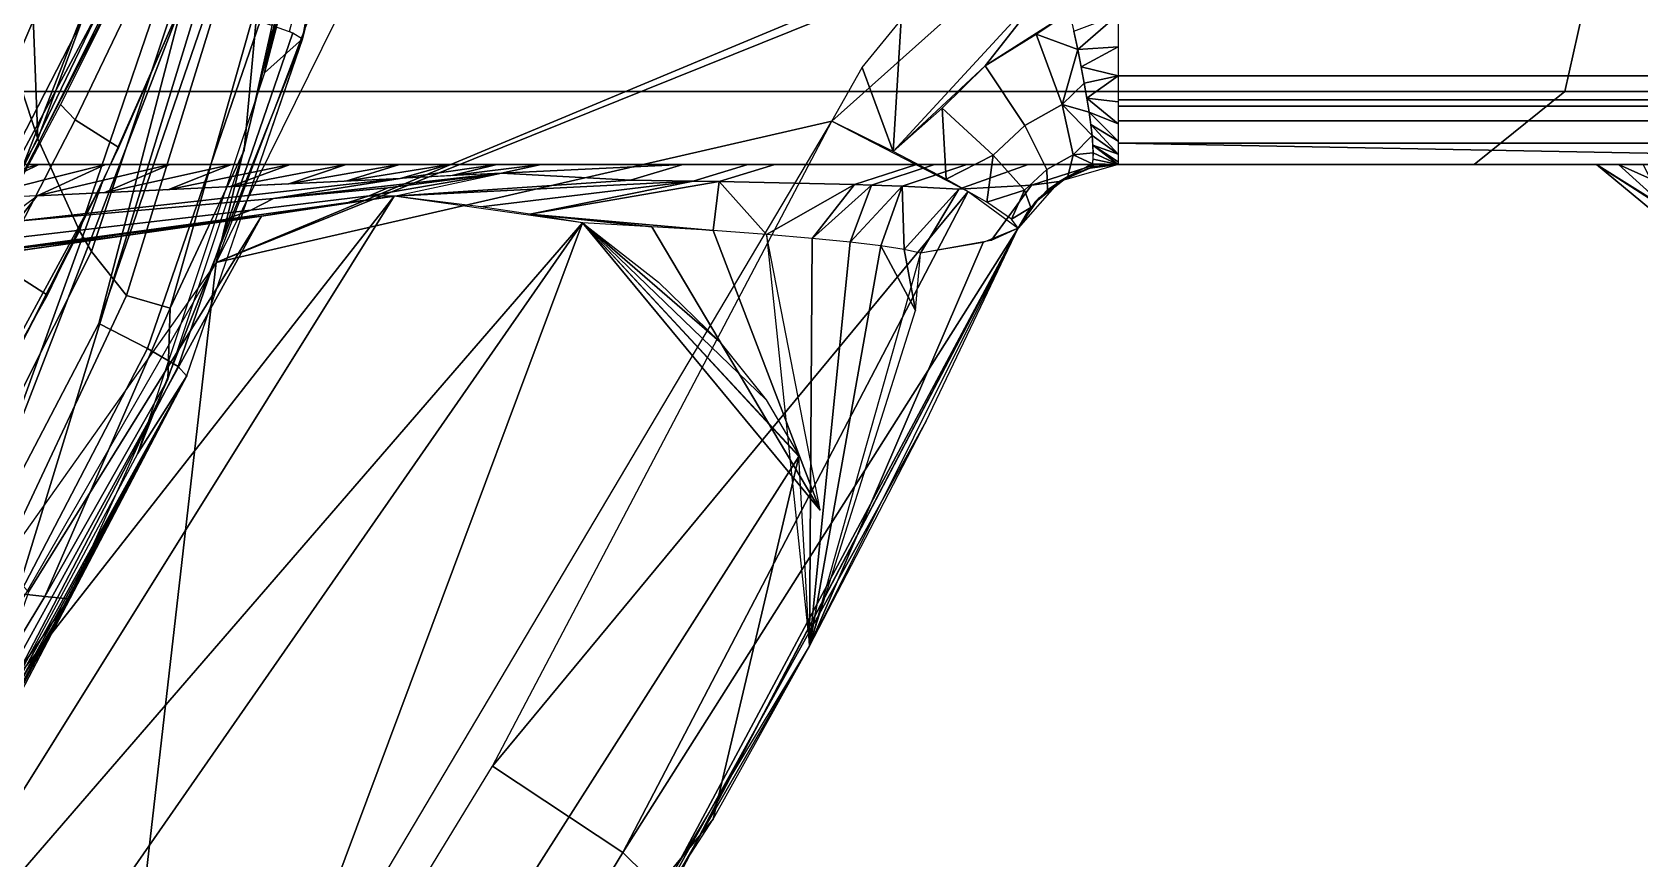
# Model space of a CAD drawing. Extents: x -48 to 59, y -19 to 0.
# Drawn here: x 46.213 to 50.604, y -5.844 to -3.586 of the extents above; entities that cross this region are included whole.
import ezdxf

# ---------------------------------------------------------------- set-up
doc = ezdxf.new("R2010")
doc.units = 0
doc.header["$MEASUREMENT"] = 0
doc.layers.add('IGES LEVEL 0', color=7, linetype='CONTINUOUS')

msp = doc.modelspace()

# ---------------------------------------------------------------- linework, layer by layer
at = {"layer": 'IGES LEVEL 0'}
for points in [[(47.757, 0.0531, 0.2052), (47.757, 0.0531, 0.2052), (45.5914, -5.0136, -0.0258), (46.1458, -4.0583, 0.0738)], [(46.1451, -5.2071, -0.5108), (46.1451, -5.2071, -0.5108), (45.5914, -5.0136, -0.0258), (47.757, 0.0531, 0.2052)], [(47.757, 0.0531, 0.2052), (47.757, 0.0531, 0.2052), (46.7157, -4.2149, -0.4111), (46.1451, -5.2071, -0.5108)], [(47.757, 0.0531, 0.2052), (47.757, 0.0531, 0.2052), (46.1458, -4.0583, 0.0738), (46.6374, -3.0728, 0.1632)], [(47.757, 0.0531, 0.2052), (47.757, 0.0531, 0.2052), (47.2205, -3.1918, -0.3217), (46.7157, -4.2149, -0.4111)], [(48.9858, -3.2658, 0), (48.9858, -3.2658, 0), (48.3342, 0.0531, -0.1203), (46.7157, -4.2149, -0.4111)], [(46.8767, -2.5274, 0.9666), (46.8767, -2.5274, 0.9666), (45.6315, -4.9496, 0.971), (46.0813, -4.1768, 1.0544)], [(45.6315, -4.9496, 0.971), (45.6315, -4.9496, 0.971), (46.8767, -2.5274, 0.9666), (45.6345, -4.9447, 0.7609)], [(46.8767, -2.5274, 0.9666), (46.8767, -2.5274, 0.9666), (46.8767, -2.5274, 0.7609), (45.6345, -4.9447, 0.7609)], [(45.6345, -4.9447, 0.5552), (45.6345, -4.9447, 0.7609), (46.8767, -2.5274, 0.7609), (46.8767, -2.5274, 0.5552)], [(45.6345, -4.9447, 0.3496), (45.6345, -4.9447, 0.5552), (46.8767, -2.5274, 0.5552), (46.8767, -2.5274, 0.3496)], [(46.6374, -3.0728, 0.1632), (46.6374, -3.0728, 0.1632), (45.6345, -4.9447, 0.3496), (46.8767, -2.5274, 0.3496)], [(46.177, -2.5188, 11.7061), (46.177, -2.5188, 11.7061), (46.071, -3.3969, 11.1121), (46.2291, -3.8774, 9.8748)], [(46.8767, -2.5274, 0.9666), (46.8767, -2.5274, 0.9666), (46.0813, -4.1768, 1.0544), (46.4901, -3.3843, 1.1603)], [(46.177, -2.5188, 11.7061), (46.177, -2.5188, 11.7061), (46.2291, -3.8774, 9.8748), (46.5531, -3.0067, 9.5575)], [(46.8477, -3.6966, 5.4416), (46.8477, -3.6966, 5.4416), (47.1337, -2.5972, 1.9729), (47.112, -2.5999, 2.9727)], [(46.8477, -3.6966, 5.4416), (46.8477, -3.6966, 5.4416), (46.952, -3.6036, 1.9894), (47.1337, -2.5972, 1.9729)], [(46.8477, -3.6966, 5.4416), (46.8477, -3.6966, 5.4416), (47.112, -2.5999, 2.9727), (47.0705, -2.605, 4.2594)], [(47.0705, -2.605, 4.2594), (47.0705, -2.605, 4.2594), (47.0131, -2.6116, 5.5456), (46.8477, -3.6966, 5.4416)], [(46.2291, -3.8774, 9.8748), (46.3422, -4.128, 8.9273), (46.6416, -3.2511, 8.6931), (46.5531, -3.0067, 9.5575)], [(45.6345, -4.9447, 0.3496), (45.6345, -4.9447, 0.3496), (46.6374, -3.0728, 0.1632), (46.1458, -4.0583, 0.0738)], [(47.0511, -3.0761, 1.8503), (47.0511, -3.0761, 1.8503), (46.952, -3.6036, 1.9894), (46.9159, -3.5837, 1.7633)], [(47.0511, -3.0761, 1.8503), (47.0511, -3.0761, 1.8503), (47.0121, -3.3544, 1.9982), (46.952, -3.6036, 1.9894)], [(50.5062, -3.271, 21.446), (46.2047, -3.271, 23.2263), (46.1518, -3.7479, 23.0224), (50.3995, -3.7479, 21.2643)], [(46.3422, -4.128, 8.9273), (46.3752, -4.1852, 8.6389), (46.6672, -3.3084, 8.4302), (46.6416, -3.2511, 8.6931)], [(46.7157, -4.2149, -0.4111), (46.7157, -4.2149, -0.4111), (48.9899, -3.2986, 0.0008), (48.9858, -3.2658, 0)], [(46.8302, -3.4918, 6.5594), (46.8302, -3.4918, 6.5594), (46.7925, -3.9093, 5.4199), (46.936, -3.2662, 5.4841)], [(51.0075, -3.271, 21.1399), (50.5062, -3.271, 21.446), (50.3995, -3.7479, 21.2643), (50.8947, -3.7479, 20.9621)], [(46.3752, -4.1852, 8.6389), (46.4711, -4.3052, 7.7649), (46.7406, -3.4346, 7.6337), (46.6672, -3.3084, 8.4302)], [(46.7157, -4.2149, -0.4111), (46.7157, -4.2149, -0.4111), (48.3969, -3.829, -0.1088), (48.9899, -3.2986, 0.0008)], [(45.5877, -4.1703, 11.4842), (45.7834, -4.6764, 10.1523), (46.2291, -3.8774, 9.8748), (46.071, -3.3969, 11.1121)], [(46.3303, -3.825, 1.2746), (46.5224, -3.4248, 1.3196), (46.4901, -3.3843, 1.1603), (46.2909, -3.783, 1.1036)], [(46.45, -3.9005, 1.3829), (46.6272, -3.4925, 1.4283), (46.5224, -3.4248, 1.3196), (46.3303, -3.825, 1.2746)], [(48.565, -3.9113, -0.05), (48.565, -3.9113, -0.05), (49.0199, -3.417, 0.0175), (48.8161, -3.6772, 0.0177)], [(48.565, -3.9113, -0.05), (48.565, -3.9113, -0.05), (48.5866, -3.5522, -0.0739), (49.0199, -3.417, 0.0175)], [(48.8161, -3.6772, 0.0177), (48.8161, -3.6772, 0.0177), (49.0199, -3.417, 0.0175), (49.0468, -3.5313, 0.0551)], [(46.4711, -4.3052, 7.7649), (46.59, -4.3399, 6.5852), (46.8302, -3.4918, 6.5594), (46.7406, -3.4346, 7.6337)], [(53.803, -3.4608, 0.0335), (49.179, -3.4608, 0.0335), (49.179, -3.7048, 0.1705), (53.803, -3.7048, 0.1705)], [(45.9687, -5.1982, 1.3428), (45.9687, -5.1982, 1.3428), (46.4017, -4.0043, 1.3721), (46.6272, -3.4925, 1.4283)], [(46.6272, -3.4925, 1.4283), (46.6272, -3.4925, 1.4283), (46.3953, -4.3819, 1.4169), (45.9687, -5.1982, 1.3428)], [(46.3953, -4.3819, 1.4169), (46.3953, -4.3819, 1.4169), (46.6272, -3.4925, 1.4283), (46.6947, -3.5121, 1.4695)], [(46.8358, -3.5556, 1.6097), (46.5284, -4.4497, 1.5561), (46.3953, -4.3819, 1.4169), (46.6947, -3.5121, 1.4695)], [(46.7925, -3.9093, 5.4199), (46.7925, -3.9093, 5.4199), (46.8302, -3.4918, 6.5594), (46.59, -4.3399, 6.5852)], [(46.9252, -3.5874, 1.7916), (46.6117, -4.4993, 1.7376), (46.5284, -4.4497, 1.5561), (46.8358, -3.5556, 1.6097)], [(48.565, -3.9113, -0.05), (48.565, -3.9113, -0.05), (48.4803, -3.6824, -0.0935), (48.5866, -3.5522, -0.0739)], [(49.0468, -3.5313, 0.0551), (49.0468, -3.5313, 0.0551), (48.9557, -3.5908, 0.0458), (48.8161, -3.6772, 0.0177)], [(48.9557, -3.5908, 0.0458), (48.9557, -3.5908, 0.0458), (49.0468, -3.5313, 0.0551), (49.0689, -3.6331, 0.1099)], [(49.179, -3.5377, 0.0633), (49.179, -3.5377, 0.0633), (49.0689, -3.6331, 0.1099), (49.0583, -3.5832, 0.0803)], [(49.0689, -3.6331, 0.1099), (49.0689, -3.6331, 0.1099), (49.179, -3.5377, 0.0633), (49.179, -3.6254, 0.1111)], [(46.952, -3.6036, 1.9894), (46.6351, -4.5243, 1.9354), (46.6117, -4.4993, 1.7376), (46.9252, -3.5874, 1.7916)], [(49.0264, -3.7828, 0.1977), (48.9245, -3.8408, 0.1707), (48.8161, -3.6772, 0.0177), (48.9557, -3.5908, 0.0458)], [(49.0689, -3.6331, 0.1099), (49.0689, -3.6331, 0.1099), (49.0264, -3.7828, 0.1977), (48.9557, -3.5908, 0.0458)], [(46.5007, -4.7372, 5.3312), (46.5007, -4.7372, 5.3312), (46.6355, -4.5244, 1.9355), (46.952, -3.6036, 1.9894)], [(46.952, -3.6036, 1.9894), (46.952, -3.6036, 1.9894), (46.8477, -3.6966, 5.4416), (46.5007, -4.7372, 5.3312)], [(49.0264, -3.7828, 0.1977), (49.0264, -3.7828, 0.1977), (49.0689, -3.6331, 0.1099), (49.0868, -3.725, 0.1812)], [(49.179, -3.6254, 0.1111), (49.179, -3.6254, 0.1111), (49.0784, -3.6806, 0.1437), (49.0689, -3.6331, 0.1099)], [(49.0784, -3.6806, 0.1437), (49.0784, -3.6806, 0.1437), (49.179, -3.6254, 0.1111), (49.179, -3.7053, 0.171)], [(48.565, -3.9113, -0.05), (48.565, -3.9113, -0.05), (48.3969, -3.829, -0.1088), (48.4803, -3.6824, -0.0935)], [(48.565, -3.9113, -0.05), (48.565, -3.9113, -0.05), (48.8161, -3.6772, 0.0177), (48.6984, -3.7937, -0.0058)], [(48.9245, -3.8408, 0.1707), (48.8377, -3.922, 0.1479), (48.6984, -3.7937, -0.0058), (48.8161, -3.6772, 0.0177)], [(49.179, -3.7053, 0.171), (49.179, -3.7053, 0.171), (49.0868, -3.725, 0.1812), (49.0784, -3.6806, 0.1437)], [(49.0264, -3.7828, 0.1977), (49.0264, -3.7828, 0.1977), (49.0868, -3.725, 0.1812), (49.0999, -3.8038, 0.267)], [(49.179, -3.7053, 0.171), (49.179, -3.7053, 0.171), (49.0939, -3.7661, 0.2224), (49.0868, -3.725, 0.1812)], [(49.0939, -3.7661, 0.2224), (49.0939, -3.7661, 0.2224), (49.179, -3.7053, 0.171), (49.179, -3.776, 0.2416)], [(53.803, -3.7048, 0.1705), (49.179, -3.7048, 0.1705), (49.179, -3.7705, 0.2353), (53.803, -3.7705, 0.2353)], [(50.3995, -3.7479, 21.2643), (46.1518, -3.7479, 23.0224), (46.0288, -3.9469, 22.5492), (50.1521, -3.9469, 20.8427)], [(49.179, -3.8358, 0.3216), (49.179, -3.8358, 0.3216), (49.0999, -3.8038, 0.267), (49.0939, -3.7661, 0.2224)], [(49.0939, -3.7661, 0.2224), (49.0939, -3.7661, 0.2224), (49.179, -3.776, 0.2416), (49.179, -3.8358, 0.3216)], [(53.803, -3.7705, 0.2353), (49.179, -3.7705, 0.2353), (49.179, -3.788, 0.2559), (53.803, -3.788, 0.2559)], [(50.8947, -3.7479, 20.9621), (50.3995, -3.7479, 21.2643), (50.1521, -3.9469, 20.8427), (50.6327, -3.9469, 20.5493)], [(46.1253, -4.2213, 1.235), (46.3303, -3.825, 1.2746), (46.2909, -3.783, 1.1036), (46.0813, -4.177, 1.0559)], [(48.6984, -3.7937, -0.0058), (48.6984, -3.7937, -0.0058), (48.71, -3.9871, 0.0582), (48.565, -3.9113, -0.05)], [(48.71, -3.9871, 0.0582), (48.71, -3.9871, 0.0582), (48.6984, -3.7937, -0.0058), (48.8377, -3.922, 0.1479)], [(49.0568, -3.921, 0.4173), (48.9849, -3.961, 0.3874), (48.9245, -3.8408, 0.1707), (49.0264, -3.7828, 0.1977)], [(49.0264, -3.7828, 0.1977), (49.0264, -3.7828, 0.1977), (49.0999, -3.8038, 0.267), (49.1082, -3.868, 0.3647)], [(49.1082, -3.868, 0.3647), (49.1082, -3.868, 0.3647), (49.0568, -3.921, 0.4173), (49.0264, -3.7828, 0.1977)], [(49.179, -3.8837, 0.4092), (49.179, -3.8837, 0.4092), (49.1047, -3.8379, 0.3146), (49.0999, -3.8038, 0.267)], [(49.0999, -3.8038, 0.267), (49.0999, -3.8038, 0.267), (49.179, -3.8358, 0.3216), (49.179, -3.8837, 0.4092)], [(53.803, -3.788, 0.2559), (49.179, -3.788, 0.2559), (49.179, -3.8275, 0.309), (53.803, -3.8275, 0.309)], [(46.2548, -4.3044, 1.3418), (46.45, -3.9005, 1.3829), (46.3303, -3.825, 1.2746), (46.1253, -4.2213, 1.235)], [(46.7157, -4.2149, -0.4111), (46.7157, -4.2149, -0.4111), (46.3688, -7.2464, -0.4719), (48.3969, -3.829, -0.1088)], [(47.4705, -5.5911, -0.2769), (47.4705, -5.5911, -0.2769), (48.3969, -3.829, -0.1088), (48.7701, -4.0207, 0.1284)], [(48.9849, -3.961, 0.3874), (48.9233, -4.0177, 0.3623), (48.8377, -3.922, 0.1479), (48.9245, -3.8408, 0.1707)], [(49.179, -3.9186, 0.5028), (49.179, -3.9186, 0.5028), (49.1082, -3.868, 0.3647), (49.1047, -3.8379, 0.3146)], [(49.1047, -3.8379, 0.3146), (49.1047, -3.8379, 0.3146), (49.179, -3.8837, 0.4092), (49.179, -3.9186, 0.5028)], [(53.803, -3.8275, 0.309), (49.179, -3.8275, 0.309), (49.179, -3.8892, 0.4216), (53.803, -3.8892, 0.4216)], [(45.7834, -4.6764, 10.1523), (45.9262, -4.9355, 9.1311), (46.3422, -4.128, 8.9273), (46.2291, -3.8774, 9.8748)], [(49.0568, -3.921, 0.4173), (49.0568, -3.921, 0.4173), (49.1082, -3.868, 0.3647), (49.1111, -3.9155, 0.4719)], [(49.179, -3.9186, 0.5028), (49.179, -3.9186, 0.5028), (49.1103, -3.8939, 0.4172), (49.1082, -3.868, 0.3647)], [(49.179, -3.9469, 0.7), (49.179, -3.9469, 0.7), (49.1111, -3.9155, 0.4719), (49.1103, -3.8939, 0.4172)], [(49.1103, -3.8939, 0.4172), (49.1103, -3.8939, 0.4172), (49.179, -3.9398, 0.6004), (49.179, -3.9469, 0.7)], [(49.1103, -3.8939, 0.4172), (49.1103, -3.8939, 0.4172), (49.179, -3.9186, 0.5028), (49.179, -3.9398, 0.6004)], [(49.179, -3.8892, 0.4216), (49.179, -3.8892, 0.4216), (49.179, -3.9469, 0.7), (52.2617, -3.9469, 0.7)], [(52.2617, -3.9469, 0.7), (52.2617, -3.9469, 0.7), (53.803, -3.8892, 0.4216), (49.179, -3.8892, 0.4216)], [(50.1332, -3.9469, 20.8518), (50.1332, -3.9469, 20.8518), (43.5542, -3.9469, 20.1049), (43.497, -3.9469, 20.1641)], [(43.497, -3.9469, 20.1641), (43.497, -3.9469, 20.1641), (46.0288, -3.9469, 22.5492), (50.1332, -3.9469, 20.8518)], [(50.1332, -3.9469, 20.8518), (50.1332, -3.9469, 20.8518), (44.7578, -3.9469, 18.6495), (43.5542, -3.9469, 20.1049)], [(50.1332, -3.9469, 20.8518), (50.1332, -3.9469, 20.8518), (46.4138, -3.9469, 15.8848), (44.7578, -3.9469, 18.6495)], [(45.844, -4.0499, 16.4812), (45.844, -4.0499, 16.4812), (46.0411, -3.9469, 16.5992), (46.231, -3.9469, 16.2438)], [(46.231, -3.9469, 16.2438), (46.231, -3.9469, 16.2438), (46.0387, -4.0411, 16.1322), (45.844, -4.0499, 16.4812)], [(46.0387, -4.0411, 16.1322), (46.0387, -4.0411, 16.1322), (46.231, -3.9469, 16.2438), (46.4138, -3.9469, 15.8848)], [(46.4138, -3.9469, 15.8848), (46.4138, -3.9469, 15.8848), (46.2269, -4.0326, 15.7797), (46.0387, -4.0411, 16.1322)], [(46.2269, -4.0326, 15.7797), (46.2269, -4.0326, 15.7797), (46.4138, -3.9469, 15.8848), (46.5894, -3.9469, 15.5221)], [(46.5894, -3.9469, 15.5221), (46.5894, -3.9469, 15.5221), (46.4086, -4.0242, 15.4238), (46.2269, -4.0326, 15.7797)], [(46.4086, -4.0242, 15.4238), (46.4086, -4.0242, 15.4238), (46.5894, -3.9469, 15.5221), (46.7575, -3.9469, 15.156)], [(46.7575, -3.9469, 15.156), (46.7575, -3.9469, 15.156), (46.5837, -4.016, 15.0647), (46.4086, -4.0242, 15.4238)], [(56.2189, -3.9469, 14.5422), (56.2189, -3.9469, 14.5422), (47.6036, -3.9469, 12.8915), (46.4138, -3.9469, 15.8848)], [(46.4138, -3.9469, 15.8848), (46.4138, -3.9469, 15.8848), (53.6079, -3.9469, 18.1216), (56.2189, -3.9469, 14.5422)], [(46.4138, -3.9469, 15.8848), (46.4138, -3.9469, 15.8848), (50.1332, -3.9469, 20.8518), (53.6079, -3.9469, 18.1216)], [(46.5837, -4.016, 15.0647), (46.5837, -4.016, 15.0647), (46.7575, -3.9469, 15.156), (46.9181, -3.9469, 14.7865)], [(46.9181, -3.9469, 14.7865), (46.9181, -3.9469, 14.7865), (46.7523, -4.008, 14.7025), (46.5837, -4.016, 15.0647)], [(46.59, -4.3399, 6.5852), (46.59, -4.3399, 6.5852), (46.5842, -4.5341, 5.3537), (46.7925, -3.9093, 5.4199)], [(46.7523, -4.008, 14.7025), (46.7523, -4.008, 14.7025), (46.9181, -3.9469, 14.7865), (47.071, -3.9469, 14.4137)], [(47.071, -3.9469, 14.4137), (47.071, -3.9469, 14.4137), (46.9143, -4.0002, 14.3372), (46.7523, -4.008, 14.7025)], [(46.9143, -4.0002, 14.3372), (46.9143, -4.0002, 14.3372), (47.071, -3.9469, 14.4137), (47.2161, -3.9469, 14.0377)], [(47.2161, -3.9469, 14.0377), (47.2161, -3.9469, 14.0377), (47.0695, -3.9925, 13.9691), (46.9143, -4.0002, 14.3372)], [(47.0695, -3.9925, 13.9691), (47.0695, -3.9925, 13.9691), (47.2161, -3.9469, 14.0377), (47.3534, -3.9469, 13.6586)], [(47.3534, -3.9469, 13.6586), (47.3534, -3.9469, 13.6586), (47.2181, -3.985, 13.5982), (47.0695, -3.9925, 13.9691)], [(47.2181, -3.985, 13.5982), (47.2181, -3.985, 13.5982), (47.3534, -3.9469, 13.6586), (47.4826, -3.9469, 13.2765)], [(47.4826, -3.9469, 13.2765), (47.4826, -3.9469, 13.2765), (47.36, -3.9776, 13.2246), (47.2181, -3.985, 13.5982)], [(47.36, -3.9776, 13.2246), (47.36, -3.9776, 13.2246), (47.4826, -3.9469, 13.2765), (47.6036, -3.9469, 12.8915)], [(47.6036, -3.9469, 12.8915), (47.6036, -3.9469, 12.8915), (47.4952, -3.9704, 12.8485), (47.36, -3.9776, 13.2246)], [(47.9902, -3.9469, 12.0324), (47.9902, -3.9469, 12.0324), (47.4952, -3.9704, 12.8485), (47.6036, -3.9469, 12.8915)], [(47.4952, -3.9704, 12.8485), (47.4952, -3.9704, 12.8485), (47.9902, -3.9469, 12.0324), (47.847, -3.9898, 11.9745)], [(53.6358, -3.9469, 9.15), (53.6358, -3.9469, 9.15), (48.9336, -3.9469, 7.8285), (47.6036, -3.9469, 12.8915)], [(47.6036, -3.9469, 12.8915), (47.6036, -3.9469, 12.8915), (56.2189, -3.9469, 14.5422), (57.765, -3.9469, 10.3735)], [(57.765, -3.9469, 10.3735), (57.765, -3.9469, 10.3735), (53.6358, -3.9469, 9.15), (47.6036, -3.9469, 12.8915)], [(47.9902, -3.9469, 12.0324), (48.168, -3.9469, 11.5671), (48.0183, -3.9926, 11.5133), (47.847, -3.9898, 11.9745)], [(48.168, -3.9469, 11.5671), (48.2418, -3.9469, 11.3559), (48.0893, -3.9938, 11.3041), (48.0183, -3.9926, 11.5133)], [(48.2418, -3.9469, 11.3559), (48.6284, -3.9469, 9.9689), (48.4591, -4.0021, 9.9315), (48.0893, -3.9938, 11.3041)], [(48.6284, -3.9469, 9.9689), (48.6775, -3.9469, 9.7371), (48.5057, -4.0035, 9.7022), (48.4591, -4.0021, 9.9315)], [(48.6775, -3.9469, 9.7371), (48.7657, -3.9469, 9.2606), (48.589, -4.0063, 9.231), (48.5057, -4.0035, 9.7022)], [(48.7657, -3.9469, 9.2606), (48.9336, -3.9469, 7.8285), (48.7443, -4.0146, 7.8154), (48.589, -4.0063, 9.231)], [(48.8377, -3.922, 0.1479), (48.8377, -3.922, 0.1479), (48.8204, -4.0505, 0.2075), (48.71, -3.9871, 0.0582)], [(48.9336, -3.9469, 7.8285), (49.1182, -3.9469, 4.2725), (48.9426, -4.0038, 4.2664), (48.7443, -4.0146, 7.8154)], [(48.8204, -4.0505, 0.2075), (48.8204, -4.0505, 0.2075), (48.8377, -3.922, 0.1479), (48.9233, -4.0177, 0.3623)], [(50.4858, -3.9469, 6), (50.4858, -3.9469, 6), (49.1225, -3.9469, 4.1464), (48.9336, -3.9469, 7.8285)], [(48.9336, -3.9469, 7.8285), (48.9336, -3.9469, 7.8285), (53.6358, -3.9469, 9.15), (50.4858, -3.9469, 6)], [(49.1182, -3.9469, 4.2725), (49.179, -3.9469, 0.7556), (49.0181, -3.9938, 0.7556), (48.9426, -4.0038, 4.2664)], [(49.0417, -3.9802, 0.6628), (48.9867, -4.0167, 0.6289), (48.9849, -3.961, 0.3874), (49.0568, -3.921, 0.4173)], [(49.1089, -3.9455, 0.5852), (49.1089, -3.9455, 0.5852), (49.0417, -3.9802, 0.6628), (49.0568, -3.921, 0.4173)], [(49.0417, -3.9802, 0.6628), (49.0417, -3.9802, 0.6628), (49.1089, -3.9455, 0.5852), (49.1016, -3.9571, 0.7)], [(49.0568, -3.921, 0.4173), (49.0568, -3.921, 0.4173), (49.1111, -3.9155, 0.4719), (49.1089, -3.9455, 0.5852)], [(49.1016, -3.9571, 0.7), (49.1016, -3.9571, 0.7), (49.179, -3.9469, 0.7556), (49.0947, -3.959, 0.7556)], [(49.179, -3.9469, 0.7), (49.179, -3.9469, 0.7), (49.1016, -3.9571, 0.7), (49.1061, -3.9531, 0.6386)], [(49.179, -3.9469, 0.7556), (49.179, -3.9469, 0.7556), (49.1016, -3.9571, 0.7), (49.179, -3.9469, 0.7)], [(49.179, -3.9469, 0.7), (49.179, -3.9469, 0.7), (49.1061, -3.9531, 0.6386), (49.1089, -3.9455, 0.5852)], [(49.179, -3.9469, 0.7), (49.179, -3.9469, 0.7), (49.1089, -3.9455, 0.5852), (49.1107, -3.9328, 0.528)], [(49.179, -3.9469, 0.7), (49.179, -3.9469, 0.7), (49.1107, -3.9328, 0.528), (49.1111, -3.9155, 0.4719)], [(50.4858, -3.9469, 6), (50.4858, -3.9469, 6), (49.179, -3.9469, 0.7556), (49.1225, -3.9469, 4.1464)], [(53.803, -3.9469, 0.7), (53.803, -3.9469, 0.7), (49.179, -3.9469, 0.7), (49.179, -3.9469, 0.7556)], [(49.179, -3.9469, 0.7556), (49.179, -3.9469, 0.7556), (50.4858, -3.9469, 6), (53.6358, -3.9469, 2.85)], [(53.6358, -3.9469, 2.85), (53.6358, -3.9469, 2.85), (53.803, -3.9469, 0.7), (49.179, -3.9469, 0.7556)], [(50.4858, -3.9469, 6), (50.4858, -3.9469, 6), (50.6332, -4.0694, 6), (50.6759, -4.0693, 5.4952)], [(50.6759, -4.0693, 5.4952), (50.6759, -4.0693, 5.4952), (50.6134, -3.9469, 5.1125), (50.4858, -3.9469, 6)], [(50.6803, -4.0693, 6.5244), (50.6803, -4.0693, 6.5244), (50.6332, -4.0694, 6), (50.4858, -3.9469, 6)], [(50.6803, -4.0693, 6.5244), (50.6803, -4.0693, 6.5244), (50.4858, -3.9469, 6), (50.5463, -3.9469, 6.6145)], [(50.5463, -3.9469, 6.6145), (50.5463, -3.9469, 6.6145), (50.8177, -4.069, 7.0316), (50.6803, -4.0693, 6.5244)], [(50.8177, -4.069, 7.0316), (50.8177, -4.069, 7.0316), (50.5463, -3.9469, 6.6145), (50.7255, -3.9469, 7.2055)], [(47.2181, -3.985, 13.5982), (47.2181, -3.985, 13.5982), (46.1721, -4.1021, 15.7041), (46.8723, -4.0397, 14.2675)], [(46.1721, -4.1021, 15.7041), (46.1721, -4.1021, 15.7041), (47.2181, -3.985, 13.5982), (46.2269, -4.0326, 15.7797)], [(46.2269, -4.0326, 15.7797), (46.2269, -4.0326, 15.7797), (47.2181, -3.985, 13.5982), (46.9143, -4.0002, 14.3372)], [(46.8723, -4.0397, 14.2675), (46.8723, -4.0397, 14.2675), (47.4952, -3.9704, 12.8485), (47.2181, -3.985, 13.5982)], [(47.4952, -3.9704, 12.8485), (47.4952, -3.9704, 12.8485), (46.8723, -4.0397, 14.2675), (47.1848, -4.011, 13.5349)], [(47.1334, -4.0331, 13.5087), (47.1334, -4.0331, 13.5087), (47.2023, -4.0337, 13.205), (47.4952, -3.9704, 12.8485)], [(47.4952, -3.9704, 12.8485), (47.4952, -3.9704, 12.8485), (47.1848, -4.011, 13.5349), (47.1334, -4.0331, 13.5087)], [(47.847, -3.9898, 11.9745), (47.847, -3.9898, 11.9745), (47.2023, -4.0337, 13.205), (47.4952, -3.9704, 12.8485)], [(47.2023, -4.0337, 13.205), (47.2023, -4.0337, 13.205), (47.847, -3.9898, 11.9745), (48.0183, -3.9926, 11.5133)], [(48.0183, -3.9926, 11.5133), (48.0183, -3.9926, 11.5133), (47.4387, -4.0632, 12.6892), (47.2023, -4.0337, 13.205)], [(48.0183, -3.9926, 11.5133), (48.0183, -3.9926, 11.5133), (47.5725, -4.0828, 12.3706), (47.4387, -4.0632, 12.6892)], [(47.5725, -4.0828, 12.3706), (47.5725, -4.0828, 12.3706), (48.0183, -3.9926, 11.5133), (48.0893, -3.9938, 11.3041)], [(48.0893, -3.9938, 11.3041), (48.0893, -3.9938, 11.3041), (48.0732, -4.1278, 10.9839), (47.5725, -4.0828, 12.3706)], [(48.0893, -3.9938, 11.3041), (48.0893, -3.9938, 11.3041), (48.2188, -4.1384, 10.4656), (48.0732, -4.1278, 10.9839)], [(48.2188, -4.1384, 10.4656), (48.2188, -4.1384, 10.4656), (48.0893, -3.9938, 11.3041), (48.4591, -4.0021, 9.9315)], [(48.9426, -4.0038, 4.2664), (49.0181, -3.9938, 0.7556), (48.9064, -4.1215, 0.7556), (48.8328, -4.155, 4.2626)], [(48.9867, -4.0167, 0.6289), (48.9407, -4.0646, 0.6007), (48.9233, -4.0177, 0.3623), (48.9849, -3.961, 0.3874)], [(48.9527, -4.05, 0.7556), (48.9527, -4.05, 0.7556), (49.0014, -4.0051, 0.638), (49.0437, -3.9792, 0.6641)], [(49.0437, -3.9792, 0.6641), (49.0437, -3.9792, 0.6641), (49.0171, -3.9943, 0.7556), (48.9527, -4.05, 0.7556)], [(49.0171, -3.9943, 0.7556), (49.0171, -3.9943, 0.7556), (49.0437, -3.9792, 0.6641), (49.1016, -3.9571, 0.7)], [(49.1016, -3.9571, 0.7), (49.1016, -3.9571, 0.7), (49.0947, -3.959, 0.7556), (49.0171, -3.9943, 0.7556)], [(45.6993, -6.439, 12.7776), (45.6993, -6.439, 12.7776), (47.7167, -4.1065, 12.001), (47.2023, -4.0337, 13.205)], [(47.2023, -4.0337, 13.205), (47.2023, -4.0337, 13.205), (46.0845, -5.4589, 13.467), (45.6993, -6.439, 12.7776)], [(45.8119, -5.0917, 1.2611), (45.8119, -5.0917, 1.2611), (46.1223, -4.5564, 1.3163), (46.4017, -4.0043, 1.3721)], [(46.4017, -4.0043, 1.3721), (46.4017, -4.0043, 1.3721), (45.9687, -5.1982, 1.3428), (45.8119, -5.0917, 1.2611)], [(46.2269, -4.0326, 15.7797), (46.2269, -4.0326, 15.7797), (45.844, -4.0499, 16.4812), (46.1721, -4.1021, 15.7041)], [(46.2269, -4.0326, 15.7797), (46.2269, -4.0326, 15.7797), (46.1721, -4.1021, 15.7041), (46.0055, -4.197, 15.5979)], [(46.0845, -5.4589, 13.467), (46.0845, -5.4589, 13.467), (47.2023, -4.0337, 13.205), (46.8396, -4.0884, 13.8073)], [(46.8723, -4.0397, 14.2675), (46.1721, -4.1021, 15.7041), (46.0952, -4.1556, 15.6543), (46.8104, -4.0716, 14.2336)], [(46.9143, -4.0002, 14.3372), (46.9143, -4.0002, 14.3372), (46.5837, -4.016, 15.0647), (46.2269, -4.0326, 15.7797)], [(47.1334, -4.0331, 13.5087), (46.8104, -4.0716, 14.2336), (46.7406, -4.097, 14.1961), (47.0761, -4.0512, 13.48)], [(47.1848, -4.011, 13.5349), (46.8723, -4.0397, 14.2675), (46.8104, -4.0716, 14.2336), (47.1334, -4.0331, 13.5087)], [(47.0761, -4.0512, 13.48), (47.0761, -4.0512, 13.48), (46.8396, -4.0884, 13.8073), (47.2023, -4.0337, 13.205)], [(47.2023, -4.0337, 13.205), (47.2023, -4.0337, 13.205), (47.1334, -4.0331, 13.5087), (47.0761, -4.0512, 13.48)], [(48.7701, -4.0207, 0.1284), (48.7701, -4.0207, 0.1284), (47.8268, -5.8272, -0.0395), (47.4705, -5.5911, -0.2769)], [(47.8268, -5.8272, -0.0395), (47.8268, -5.8272, -0.0395), (48.7701, -4.0207, 0.1284), (48.9064, -4.1215, 0.5797)], [(48.4591, -4.0021, 9.9315), (48.4591, -4.0021, 9.9315), (48.3433, -4.149, 9.9418), (48.2188, -4.1384, 10.4656)], [(48.3433, -4.149, 9.9418), (48.3433, -4.149, 9.9418), (48.4591, -4.0021, 9.9315), (48.5057, -4.0035, 9.7022)], [(48.5057, -4.0035, 9.7022), (48.5057, -4.0035, 9.7022), (48.4472, -4.1595, 9.4134), (48.3433, -4.149, 9.9418)], [(48.4472, -4.1595, 9.4134), (48.4472, -4.1595, 9.4134), (48.5057, -4.0035, 9.7022), (48.589, -4.0063, 9.231)], [(48.589, -4.0063, 9.231), (48.589, -4.0063, 9.231), (48.5309, -4.1698, 8.8812), (48.4472, -4.1595, 9.4134)], [(48.589, -4.0063, 9.231), (48.589, -4.0063, 9.231), (48.5949, -4.1798, 8.3458), (48.5309, -4.1698, 8.8812)], [(48.5949, -4.1798, 8.3458), (48.5949, -4.1798, 8.3458), (48.589, -4.0063, 9.231), (48.7443, -4.0146, 7.8154)], [(48.7443, -4.0146, 7.8154), (48.7443, -4.0146, 7.8154), (48.6398, -4.1896, 7.8082), (48.5949, -4.1798, 8.3458)], [(48.7443, -4.0146, 7.8154), (48.9426, -4.0038, 4.2664), (48.8328, -4.155, 4.2626), (48.6398, -4.1896, 7.8082)], [(48.9233, -4.0177, 0.3623), (48.9233, -4.0177, 0.3623), (48.8877, -4.0966, 0.386), (48.8204, -4.0505, 0.2075)], [(48.8877, -4.0966, 0.386), (48.8877, -4.0966, 0.386), (48.9233, -4.0177, 0.3623), (48.9407, -4.0646, 0.6007)], [(48.9064, -4.1215, 0.6676), (48.9064, -4.1215, 0.6676), (48.9317, -4.0771, 0.5951), (48.9632, -4.0385, 0.6145)], [(48.9064, -4.1215, 0.6676), (48.9064, -4.1215, 0.6676), (48.9632, -4.0385, 0.6145), (48.9527, -4.05, 0.7556)], [(48.9527, -4.05, 0.7556), (48.9527, -4.05, 0.7556), (48.9632, -4.0385, 0.6145), (49.0014, -4.0051, 0.638)], [(46.8104, -4.0716, 14.2336), (46.0952, -4.1556, 15.6543), (46.0055, -4.197, 15.5979), (46.7406, -4.097, 14.1961)], [(46.8396, -4.0884, 13.8073), (46.8396, -4.0884, 13.8073), (47.0761, -4.0512, 13.48), (46.7406, -4.097, 14.1961)], [(47.5725, -4.0828, 12.3706), (47.5725, -4.0828, 12.3706), (47.906, -4.1171, 11.4959), (47.7167, -4.1065, 12.001)], [(47.5725, -4.0828, 12.3706), (47.5725, -4.0828, 12.3706), (48.0732, -4.1278, 10.9839), (47.906, -4.1171, 11.4959)], [(48.9407, -4.0646, 0.6007), (48.9407, -4.0646, 0.6007), (48.9064, -4.1215, 0.5797), (48.8877, -4.0966, 0.386)], [(48.9527, -4.05, 0.7556), (48.9527, -4.05, 0.7556), (48.9064, -4.1215, 0.7556), (48.9064, -4.1215, 0.6676)], [(48.9064, -4.1215, 0.6676), (48.9064, -4.1215, 0.6676), (48.9064, -4.1215, 0.5797), (48.9317, -4.0771, 0.5951)], [(47.7167, -4.1065, 12.001), (47.7167, -4.1065, 12.001), (44.0686, -9.3503, 10.3813), (46.304, -7.8876, 8.0924)], [(47.7167, -4.1065, 12.001), (47.7167, -4.1065, 12.001), (45.6993, -6.439, 12.7776), (44.0686, -9.3503, 10.3813)], [(46.0793, -4.1966, 15.2391), (46.0793, -4.1966, 15.2391), (45.4251, -4.2898, 15.6602), (46.8396, -4.0884, 13.8073)], [(46.2032, -5.1147, 13.6975), (46.2032, -5.1147, 13.6975), (46.8396, -4.0884, 13.8073), (45.4251, -4.2898, 15.6602)], [(46.0055, -4.197, 15.5979), (46.0055, -4.197, 15.5979), (46.4701, -4.141, 14.529), (46.8396, -4.0884, 13.8073)], [(46.8396, -4.0884, 13.8073), (46.8396, -4.0884, 13.8073), (46.7406, -4.097, 14.1961), (46.0055, -4.197, 15.5979)], [(46.8396, -4.0884, 13.8073), (46.8396, -4.0884, 13.8073), (46.2032, -5.1147, 13.6975), (46.0845, -5.4589, 13.467)], [(46.304, -7.8876, 8.0924), (46.304, -7.8876, 8.0924), (48.3072, -4.7453, 8.8322), (47.7167, -4.1065, 12.001)], [(47.7167, -4.1065, 12.001), (47.7167, -4.1065, 12.001), (48.3093, -4.7446, 8.8265), (48.365, -4.8914, 8.0169)], [(47.7167, -4.1065, 12.001), (47.7167, -4.1065, 12.001), (48.2183, -4.5903, 9.6307), (48.3093, -4.7446, 8.8265)], [(47.7167, -4.1065, 12.001), (47.7167, -4.1065, 12.001), (48.0904, -4.4309, 10.4284), (48.2183, -4.5903, 9.6307)], [(47.7167, -4.1065, 12.001), (47.7167, -4.1065, 12.001), (47.9237, -4.2688, 11.2189), (48.0904, -4.4309, 10.4284)], [(48.365, -4.8914, 8.0169), (48.365, -4.8914, 8.0169), (47.906, -4.1171, 11.4959), (47.7167, -4.1065, 12.001)], [(47.7736, -6.2387, 2.1686), (47.7736, -6.2387, 2.1686), (48.6548, -4.6482, 2.9989), (48.9064, -4.1215, 0.7556)], [(47.9478, -5.9495, 0.4118), (47.9478, -5.9495, 0.4118), (47.7736, -6.2387, 2.1686), (48.9064, -4.1215, 0.7556)], [(47.8268, -5.8272, -0.0395), (47.8268, -5.8272, -0.0395), (48.9064, -4.1215, 0.5797), (47.9493, -5.9476, 0.4121)], [(48.365, -4.8914, 8.0169), (48.365, -4.8914, 8.0169), (48.0732, -4.1278, 10.9839), (47.906, -4.1171, 11.4959)], [(48.9064, -4.1215, 0.7556), (48.9064, -4.1215, 0.7556), (48.9064, -4.1215, 0.5797), (47.9478, -5.9495, 0.4118)], [(48.3366, -5.2628, 5.5652), (48.3366, -5.2628, 5.5652), (48.9064, -4.1215, 0.7556), (48.8107, -4.1603, 4.8131)], [(45.9262, -4.9355, 9.1311), (45.9683, -4.9933, 8.82), (46.3752, -4.1852, 8.6389), (46.3422, -4.128, 8.9273)], [(46.0055, -4.197, 15.5979), (46.0055, -4.197, 15.5979), (46.0793, -4.1966, 15.2391), (46.4701, -4.141, 14.529)], [(48.365, -4.8914, 8.0169), (48.365, -4.8914, 8.0169), (48.2188, -4.1384, 10.4656), (48.0732, -4.1278, 10.9839)], [(48.3366, -5.2628, 5.5652), (48.3366, -5.2628, 5.5652), (48.3433, -4.149, 9.9418), (48.2188, -4.1384, 10.4656)], [(48.3366, -5.2628, 5.5652), (48.3366, -5.2628, 5.5652), (48.4472, -4.1595, 9.4134), (48.3433, -4.149, 9.9418)], [(48.3366, -5.2628, 5.5652), (48.3366, -5.2628, 5.5652), (48.5309, -4.1698, 8.8812), (48.4472, -4.1595, 9.4134)], [(48.8107, -4.1603, 4.8131), (48.8107, -4.1603, 4.8131), (48.6398, -4.1896, 7.8082), (48.3366, -5.2628, 5.5652)], [(48.5309, -4.1698, 8.8812), (48.5309, -4.1698, 8.8812), (48.3366, -5.2628, 5.5652), (48.6256, -4.3463, 7.5042)], [(48.6256, -4.3463, 7.5042), (48.6256, -4.3463, 7.5042), (48.5949, -4.1798, 8.3458), (48.5309, -4.1698, 8.8812)], [(46.3688, -7.2464, -0.4719), (46.3688, -7.2464, -0.4719), (46.7157, -4.2149, -0.4111), (44.0771, -7.936, -0.8603)], [(45.9683, -4.9933, 8.82), (46.0918, -5.1102, 7.8765), (46.4711, -4.3052, 7.7649), (46.3752, -4.1852, 8.6389)], [(48.6256, -4.3463, 7.5042), (48.6256, -4.3463, 7.5042), (48.6398, -4.1896, 7.8082), (48.5949, -4.1798, 8.3458)], [(45.8119, -5.0917, 1.2611), (46.2548, -4.3044, 1.3418), (46.1253, -4.2213, 1.235), (45.6777, -4.9978, 1.1563)], [(46.0918, -5.1102, 7.8765), (46.2479, -5.1278, 6.6013), (46.59, -4.3399, 6.5852), (46.4711, -4.3052, 7.7649)], [(46.5842, -4.5341, 5.3537), (46.5842, -4.5341, 5.3537), (46.59, -4.3399, 6.5852), (46.2479, -5.1278, 6.6013)], [(46.5284, -4.4497, 1.5561), (46.0905, -5.2891, 1.481), (45.9687, -5.1982, 1.3428), (46.3953, -4.3819, 1.4169)], [(46.6117, -4.4993, 1.7376), (46.1651, -5.3551, 1.6624), (46.0905, -5.2891, 1.481), (46.5284, -4.4497, 1.5561)], [(46.6351, -4.5243, 1.9354), (46.1834, -5.3879, 1.8607), (46.1651, -5.3551, 1.6624), (46.6117, -4.4993, 1.7376)], [(46.6355, -4.5244, 1.9355), (46.6355, -4.5244, 1.9355), (45.9822, -5.7034, 5.2175), (46.0502, -5.5984, 4.3816)], [(46.6355, -4.5244, 1.9355), (46.6355, -4.5244, 1.9355), (46.5007, -4.7372, 5.3312), (45.9822, -5.7034, 5.2175)], [(46.6355, -4.5244, 1.9355), (46.6355, -4.5244, 1.9355), (46.0502, -5.5984, 4.3816), (46.1064, -5.5104, 3.5435)], [(46.6355, -4.5244, 1.9355), (46.6355, -4.5244, 1.9355), (46.1064, -5.5104, 3.5435), (46.1508, -5.44, 2.7032)], [(46.1508, -5.44, 2.7032), (46.1508, -5.44, 2.7032), (46.1834, -5.3879, 1.8607), (46.6355, -4.5244, 1.9355)], [(46.2479, -5.1278, 6.6013), (46.2479, -5.1278, 6.6013), (46.3131, -5.1342, 5.2859), (46.5842, -4.5341, 5.3537)], [(47.7736, -6.2387, 3.8873), (47.7736, -6.2387, 3.8873), (48.3366, -5.2628, 5.5652), (48.6548, -4.6482, 2.9989)], [(48.6548, -4.6482, 2.9989), (48.6548, -4.6482, 2.9989), (47.7736, -6.2387, 2.1686), (47.7736, -6.2387, 3.8873)], [(48.3072, -4.7453, 8.8322), (48.3072, -4.7453, 8.8322), (46.304, -7.8876, 8.0924), (48.0728, -5.7359, 5.4532)], [(48.0728, -5.7359, 5.4532), (48.0728, -5.7359, 5.4532), (48.3366, -5.2628, 5.5652), (48.3072, -4.7453, 8.8322)], [(45.5899, -5.8767, 7.9721), (45.7913, -5.8839, 6.6082), (46.2479, -5.1278, 6.6013), (46.0918, -5.1102, 7.8765)], [(46.3131, -5.1342, 5.2859), (46.3131, -5.1342, 5.2859), (46.2479, -5.1278, 6.6013), (45.7913, -5.8839, 6.6082)], [(45.7913, -5.8839, 6.6082), (45.7913, -5.8839, 6.6082), (45.9822, -5.7034, 5.2175), (46.3131, -5.1342, 5.2859)], [(47.7736, -6.2387, 3.8873), (47.7736, -6.2387, 3.8873), (47.3499, -6.9001, 5.1628), (48.3366, -5.2628, 5.5652)], [(47.8268, -5.8272, -0.0395), (47.5619, -6.2626, -0.0865), (47.2108, -6.0159, -0.3234), (47.4705, -5.5911, -0.2769)], [(46.304, -7.8876, 8.0924), (45.1978, -9.2866, 7.2706), (46.9428, -7.4829, 5.0079), (48.0728, -5.7359, 5.4532)], [(47.9493, -5.9476, 0.4121), (47.681, -6.3879, 0.3658), (47.5619, -6.2626, -0.0865), (47.8268, -5.8272, -0.0395)]]:
    msp.add_3dface(points, dxfattribs=at)

doc.saveas('drawing.dxf')
